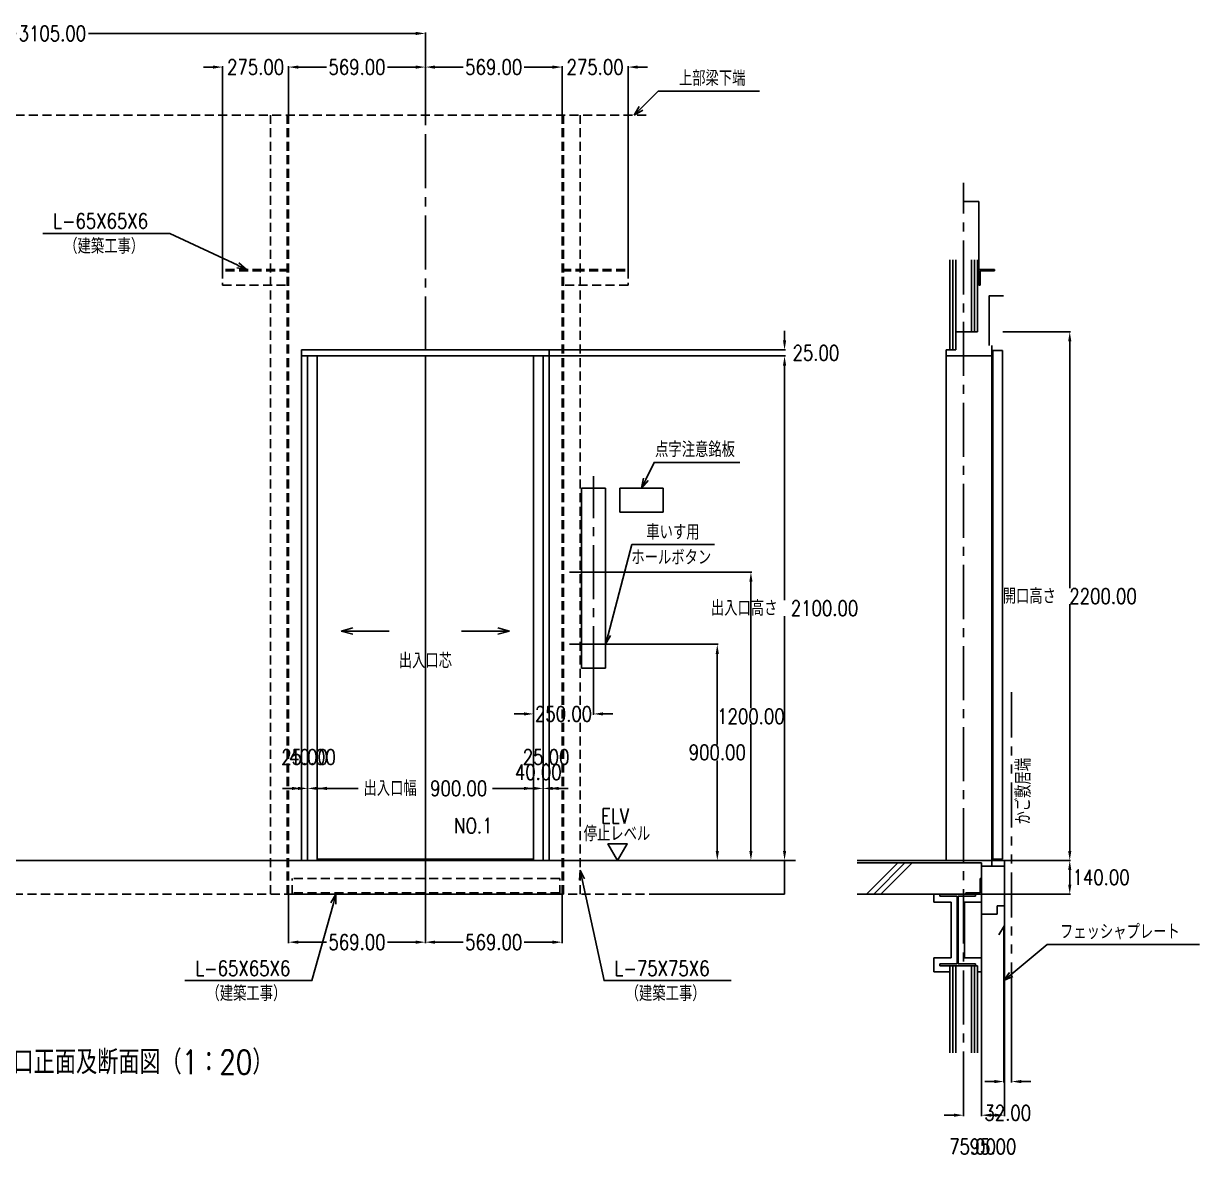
# Model space of a CAD drawing. Extents: x 674 to 16376, y 361 to 10916.
# Drawn here: x 3749 to 8643, y 6201 to 10916 of the extents above; entities that cross this region are included whole.
import ezdxf
from ezdxf.enums import TextEntityAlignment as Align

# ---------------------------------------------------------------- set-up
doc = ezdxf.new("R2010")
doc.units = 0
doc.header["$LTSCALE"] = 300
doc.header["$MEASUREMENT"] = 0
for name, pattern in [('CENTER2', [1.125, 0.75, -0.125, 0.125, -0.125]), ('HIDDEN2', [0.1875, 0.125, -0.0625]), ('PHANTOM2', [1.25, 0.625, -0.125, 0.125, -0.125, 0.125, -0.125])]:
    doc.linetypes.add(name, pattern=pattern)
doc.layers.get('0').update_dxf_attribs({"linetype": 'CONTINUOUS'})
doc.layers.get('DEFPOINTS').update_dxf_attribs({"color": 8, "linetype": 'CONTINUOUS'})
for name, color, linetype in [('ZZ-BUILD-AXIS-T', 7, 'CENTER2'), ('ZZ-BUILD-BH', 2, 'CONTINUOUS'), ('ZZ-BUILD-BM2', 2, 'CONTINUOUS'), ('ZZ-BUILD-F', 3, 'CONTINUOUS'), ('ZZ-BUILD-FF', 3, 'CONTINUOUS'), ('ZZ-BUILD-FF2', 3, 'CONTINUOUS'), ('ZZ-BUILD-W', 3, 'CONTINUOUS'), ('ZZ-CENT', 7, 'CENTER2'), ('ZZ-COMMENT', 6, 'CONTINUOUS'), ('ZZ-COMMENT-STL', 6, 'CONTINUOUS'), ('ZZ-DIM-COM1', 6, 'CONTINUOUS'), ('ZZ-DIM-COM2', 7, 'CONTINUOUS'), ('ZZ-HIDN', 2, 'HIDDEN2'), ('ZZ-KIKI-ALL', 7, 'CONTINUOUS'), ('ZZ-OBJE', 3, 'CONTINUOUS'), ('ZZ-PHAN', 5, 'PHANTOM2'), ('ZZ-TEXT', 4, 'CONTINUOUS'), ('ZZ-TITLE', 4, 'CONTINUOUS')]:
    doc.layers.add(name, color=color, linetype=linetype)
doc.styles.add('MITOH', font='romans.shx', dxfattribs={"width": 0.8, "bigfont": 'extfont.shx'})
doc.dimstyles.get("Standard").update_dxf_attribs({"dimtxt": 0.18, "dimasz": 0.18, "dimexe": 0.18, "dimexo": 0.0625, "dimgap": 0.09, "dimtad": 0, "dimtih": 1, "dimtoh": 1, "dimzin": 0, "dimdsep": 46, "dimtxsty": 'MITOH', "dimcen": 0.09, "dimadec": 0, "dimazin": 0, "dimtfac": 1, "dimtofl": 0, "dimtmove": 2, "dimatfit": 3, "dimfxl": 1, "dimtolj": 1, "dimarcsym": 0})

# ---------------------------------------------------------------- blocks, each defined once
blk = doc.blocks.new('*U789')
at = {"layer": 'ZZ-COMMENT-STL', "style": 'MITOH', "width": 0.8}
blk.add_text(' 上部梁下端', height=63, dxfattribs=at).set_placement((6346.9, 10237))
blk = doc.blocks.new('_OPEN30')
at = {"color": 0, "linetype": 'ByBlock'}
for p, q in [((-1, 0.27), (0, 0)), ((0, 0), (-1, -0.27)), ((0, 0), (-1, 0))]:
    blk.add_line(p, q, dxfattribs=at)
blk = doc.blocks.new('*U790')
at = {"layer": 'ZZ-COMMENT-STL'}
blk.add_lwpolyline([(6223.6, 10143.3), (6295.3, 10215), (6315.3, 10215)], dxfattribs=at)
at = {"layer": 'ZZ-COMMENT-STL', "xscale": 40, "yscale": 40, "zscale": 40, "rotation": 225}
blk.add_blockref('_OPEN30', (6195.3, 10115), dxfattribs=at)
blk = doc.blocks.new('*U791')
at = {"layer": 'ZZ-COMMENT-STL', "style": 'MITOH', "width": 0.8}
for s, p in [('L-65X65X6', (3777.1, 9643)), ('（建築工事）', (3823.2, 9538))]:
    blk.add_text(s, height=63, dxfattribs=at).set_placement(p)
blk = doc.blocks.new('*U792')
at = {"layer": 'ZZ-COMMENT-STL'}
blk.add_lwpolyline([(4546.1, 9490), (4262.3, 9623), (4242.3, 9623)], dxfattribs=at)
at = {"layer": 'ZZ-COMMENT-STL', "xscale": 40, "yscale": 40, "zscale": 40, "rotation": 334.8851651138555}
blk.add_blockref('_OPEN30', (4582.3, 9473), dxfattribs=at)
blk = doc.blocks.new('*U793')
at = {"layer": 'ZZ-COMMENT-STL', "style": 'MITOH', "width": 0.8}
for s, p in [('L-75X75X6', (6113.9, 6533)), ('（建築工事）', (6160, 6428))]:
    blk.add_text(s, height=63, dxfattribs=at).set_placement(p)
blk = doc.blocks.new('*U794')
at = {"layer": 'ZZ-COMMENT-STL'}
blk.add_lwpolyline([(5978.8, 6933.9), (6070.3, 6513), (6090.3, 6513)], dxfattribs=at)
at = {"layer": 'ZZ-COMMENT-STL', "xscale": 40, "yscale": 40, "zscale": 40, "rotation": 102.2647737278924}
blk.add_blockref('_OPEN30', (5970.3, 6973), dxfattribs=at)
blk = doc.blocks.new('*U795')
at = {"layer": 'ZZ-COMMENT-STL', "style": 'MITOH', "width": 0.8}
for s, p in [('L-65X65X6', (4369.1, 6533)), ('（建築工事）', (4415.2, 6428))]:
    blk.add_text(s, height=63, dxfattribs=at).set_placement(p)
blk = doc.blocks.new('*U796')
at = {"layer": 'ZZ-COMMENT-STL'}
blk.add_lwpolyline([(4943.6, 6834.5), (4854.3, 6513), (4844.3, 6513)], dxfattribs=at)
at = {"layer": 'ZZ-COMMENT-STL', "xscale": 40, "yscale": 40, "zscale": 40, "rotation": 74.47588900324574}
blk.add_blockref('_OPEN30', (4954.3, 6873), dxfattribs=at)
blk = doc.blocks.new('*U797')
at = {"layer": 'ZZ-COMMENT', "style": 'MITOH', "width": 0.8}
for s, p in [('車いす用', (6245.8, 8348)), ('ホールボタン', (6183.6, 8243))]:
    blk.add_text(s, height=63, dxfattribs=at).set_placement(p)
blk = doc.blocks.new('*U798')
at = {"layer": 'ZZ-COMMENT'}
blk.add_lwpolyline([(6086.6, 7951.7), (6186.3, 8328), (6196.3, 8328)], dxfattribs=at)
at = {"layer": 'ZZ-COMMENT', "xscale": 40, "yscale": 40, "zscale": 40, "rotation": 255.1545479179162}
blk.add_blockref('_OPEN30', (6076.3, 7913), dxfattribs=at)
blk = doc.blocks.new('*U799')
at = {"layer": 'ZZ-COMMENT', "style": 'MITOH', "width": 0.8}
blk.add_text('点字注意銘板', height=63, dxfattribs=at).set_placement((6282.3, 8692))
blk = doc.blocks.new('*U800')
at = {"layer": 'ZZ-COMMENT'}
blk.add_lwpolyline([(6243.8, 8599), (6278.3, 8670), (6281.3, 8670)], dxfattribs=at)
at = {"layer": 'ZZ-COMMENT', "xscale": 40, "yscale": 40, "zscale": 40, "rotation": 244.0811144289551}
blk.add_blockref('_OPEN30', (6226.3, 8563), dxfattribs=at)
blk = doc.blocks.new('*U801')
at = {"layer": 'ZZ-TEXT', "style": 'MITOH', "width": 0.8}
for s, p in [('ELV', (6057.9, 7166.5)), ('停止レベル', (5985.2, 7093))]:
    blk.add_text(s, height=63, dxfattribs=at).set_placement(p)
blk = doc.blocks.new('*U802')
at = {"layer": 'ZZ-COMMENT', "color": 7, "style": 'MITOH', "width": 0.8}
blk.add_text('フェッシャプレート', height=63, dxfattribs=at).set_placement((7967.5, 6685))
blk = doc.blocks.new('*U803')
at = {"layer": 'ZZ-COMMENT', "color": 7}
blk.add_lwpolyline([(7765.1, 6538.6), (7914.3, 6663), (7915.3, 6663)], dxfattribs=at)
at = {"layer": 'ZZ-COMMENT', "color": 7, "xscale": 40, "yscale": 40, "zscale": 40, "rotation": 219.8055710922652}
blk.add_blockref('_OPEN30', (7734.3, 6513), dxfattribs=at)
blk = doc.blocks.new('*D988')
at = {"layer": 'DEFPOINTS', "color": 0, "transparency": 16777216}
for p in [(5421.5, 10874.4), (2316.5, 10534.4), (5421.5, 10534.4)]:
    blk.add_point(p, dxfattribs=at)
at = {"layer": 'ZZ-DIM-COM1', "color": 0, "lineweight": -2, "transparency": 16777216}
for p, q in [((2316.5, 10535.6), (2316.5, 10878)), ((2356.5, 10874.4), (3718.4, 10874.4)), ((5381.5, 10874.4), (4019.6, 10874.4)), ((5421.5, 10535.6), (5421.5, 10878))]:
    blk.add_line(p, q, dxfattribs=at)
at = {"layer": 'ZZ-DIM-COM1', "color": 0, "transparency": 16777216}
for points in [[(2356.5, 10881), (2356.5, 10867.7), (2316.5, 10874.4)], [(5381.5, 10881), (5381.5, 10867.7), (5421.5, 10874.4)]]:
    blk.add_solid(points, dxfattribs=at)
at = {"layer": 'ZZ-DIM-COM1', "color": 0, "transparency": 16777216, "insert": (3869, 10874.4), "char_height": 63, "attachment_point": 5, "style": 'MITOH'}
blk.add_mtext('\\A1;3105.00', dxfattribs=at)
blk = doc.blocks.new('*D991')
at = {"layer": 'DEFPOINTS', "color": 0, "transparency": 16777216}
for p in [(6221.5, 8332.4), (6636.5, 8332.4), (6221.5, 7432.4)]:
    blk.add_point(p, dxfattribs=at)
at = {"layer": 'ZZ-DIM-COM1', "color": 0, "lineweight": -2, "transparency": 16777216}
for p, q in [((6222.8, 8332.4), (6640.1, 8332.4)), ((6636.5, 8292.4), (6636.5, 7915.7)), ((6636.5, 7472.4), (6636.5, 7849.1)), ((6222.8, 7432.4), (6640.1, 7432.4))]:
    blk.add_line(p, q, dxfattribs=at)
at = {"layer": 'ZZ-DIM-COM1', "color": 0, "transparency": 16777216}
for points in [[(6629.9, 8292.4), (6643.2, 8292.4), (6636.5, 8332.4)], [(6629.9, 7472.4), (6643.2, 7472.4), (6636.5, 7432.4)]]:
    blk.add_solid(points, dxfattribs=at)
at = {"layer": 'ZZ-DIM-COM1', "color": 0, "transparency": 16777216, "insert": (6636.5, 7882.4), "char_height": 63, "attachment_point": 5, "style": 'MITOH'}
blk.add_mtext('\\A1;900.00', dxfattribs=at)
blk = doc.blocks.new('*D992')
at = {"layer": 'DEFPOINTS', "color": 0, "transparency": 16777216}
for p in [(6221.5, 8632.4), (6776.5, 8632.4), (6221.5, 7432.4)]:
    blk.add_point(p, dxfattribs=at)
at = {"layer": 'ZZ-DIM-COM1', "color": 0, "lineweight": -2, "transparency": 16777216}
for p, q in [((6222.8, 8632.4), (6780.1, 8632.4)), ((6776.5, 8592.4), (6776.5, 8065.7)), ((6776.5, 7472.4), (6776.5, 7999.1)), ((6222.8, 7432.4), (6780.1, 7432.4))]:
    blk.add_line(p, q, dxfattribs=at)
at = {"layer": 'ZZ-DIM-COM1', "color": 0, "transparency": 16777216}
for points in [[(6769.9, 8592.4), (6783.2, 8592.4), (6776.5, 8632.4)], [(6769.9, 7472.4), (6783.2, 7472.4), (6776.5, 7432.4)]]:
    blk.add_solid(points, dxfattribs=at)
at = {"layer": 'ZZ-DIM-COM1', "color": 0, "transparency": 16777216, "insert": (6776.5, 8032.4), "char_height": 63, "attachment_point": 5, "style": 'MITOH'}
blk.add_mtext('\\A1;1200.00', dxfattribs=at)
blk = doc.blocks.new('*D993')
at = {"layer": 'DEFPOINTS', "color": 0, "transparency": 16777216}
for p in [(5936.5, 9532.4), (6916.5, 9532.4), (5936.5, 7432.4)]:
    blk.add_point(p, dxfattribs=at)
at = {"layer": 'ZZ-DIM-COM1', "color": 0, "lineweight": -2, "transparency": 16777216}
for p, q in [((5937.8, 9532.4), (6920.1, 9532.4)), ((6916.5, 9492.4), (6916.5, 8515.7)), ((6916.5, 7472.4), (6916.5, 8449.1)), ((5937.8, 7432.4), (6920.1, 7432.4))]:
    blk.add_line(p, q, dxfattribs=at)
at = {"layer": 'ZZ-DIM-COM1', "color": 0, "transparency": 16777216}
for points in [[(6909.9, 9492.4), (6923.2, 9492.4), (6916.5, 9532.4)], [(6909.9, 7472.4), (6923.2, 7472.4), (6916.5, 7432.4)]]:
    blk.add_solid(points, dxfattribs=at)
at = {"layer": 'ZZ-DIM-COM1', "color": 0, "transparency": 16777216, "insert": (6916.5, 8482.4), "char_height": 63, "attachment_point": 5, "style": 'MITOH'}
blk.add_mtext('\\A1;出入口高さ\u30002100.00', dxfattribs=at)
blk = doc.blocks.new('*D994')
at = {"layer": 'DEFPOINTS', "color": 0, "transparency": 16777216}
for p in [(5936.5, 9557.4), (6916.5, 9557.4), (5936.5, 9532.4)]:
    blk.add_point(p, dxfattribs=at)
at = {"layer": 'ZZ-DIM-COM2', "color": 0, "lineweight": -2, "transparency": 16777216}
for p, q in [((6916.5, 9597.4), (6916.5, 9637.4)), ((5937.8, 9557.4), (6920.1, 9557.4)), ((5937.8, 9532.4), (6920.1, 9532.4)), ((6916.5, 9492.4), (6916.5, 9452.4))]:
    blk.add_line(p, q, dxfattribs=at)
at = {"layer": 'ZZ-DIM-COM2', "color": 0, "transparency": 16777216}
for points in [[(6909.9, 9597.4), (6923.2, 9597.4), (6916.5, 9557.4)], [(6909.9, 9492.4), (6923.2, 9492.4), (6916.5, 9532.4)]]:
    blk.add_solid(points, dxfattribs=at)
at = {"layer": 'ZZ-DIM-COM2', "color": 0, "transparency": 16777216, "insert": (7047, 9544.9), "char_height": 63, "attachment_point": 5, "style": 'MITOH'}
blk.add_mtext('\\A1;25.00', dxfattribs=at)
blk = doc.blocks.new('*D995')
at = {"layer": 'DEFPOINTS', "color": 0, "transparency": 16777216}
for p in [(4906.5, 7732.4), (4906.5, 7732.4), (4931.5, 7732.4)]:
    blk.add_point(p, dxfattribs=at)
at = {"layer": 'ZZ-DIM-COM2', "color": 0, "lineweight": -2, "transparency": 16777216}
for p, q in [((4906.5, 7733.6), (4906.5, 7736)), ((4931.5, 7733.6), (4931.5, 7736)), ((4866.5, 7732.4), (4826.5, 7732.4)), ((4971.5, 7732.4), (5011.5, 7732.4))]:
    blk.add_line(p, q, dxfattribs=at)
at = {"layer": 'ZZ-DIM-COM2', "color": 0, "transparency": 16777216}
for points in [[(4866.5, 7739), (4866.5, 7725.7), (4906.5, 7732.4)], [(4971.5, 7739), (4971.5, 7725.7), (4931.5, 7732.4)]]:
    blk.add_solid(points, dxfattribs=at)
at = {"layer": 'ZZ-DIM-COM2', "color": 0, "transparency": 16777216, "insert": (4919, 7862.9), "char_height": 63, "attachment_point": 5, "style": 'MITOH'}
blk.add_mtext('\\A1;25.00', dxfattribs=at)
blk = doc.blocks.new('*D996')
at = {"layer": 'DEFPOINTS', "color": 0, "transparency": 16777216}
for p in [(4931.5, 7732.4), (4971.5, 7732.4), (4971.5, 7727.4)]:
    blk.add_point(p, dxfattribs=at)
at = {"layer": 'ZZ-DIM-COM2', "color": 0, "lineweight": -2, "transparency": 16777216}
for p, q in [((4931.5, 7733.6), (4931.5, 7736)), ((4971.5, 7728.6), (4971.5, 7736)), ((4891.5, 7732.4), (4851.5, 7732.4)), ((5011.5, 7732.4), (5051.5, 7732.4))]:
    blk.add_line(p, q, dxfattribs=at)
at = {"layer": 'ZZ-DIM-COM2', "color": 0, "transparency": 16777216}
for points in [[(4891.5, 7739), (4891.5, 7725.7), (4931.5, 7732.4)], [(5011.5, 7739), (5011.5, 7725.7), (4971.5, 7732.4)]]:
    blk.add_solid(points, dxfattribs=at)
at = {"layer": 'ZZ-DIM-COM2', "color": 0, "transparency": 16777216, "insert": (4951.5, 7862.9), "char_height": 63, "attachment_point": 5, "style": 'MITOH'}
blk.add_mtext('\\A1;40.00', dxfattribs=at)
blk = doc.blocks.new('*D997')
at = {"layer": 'DEFPOINTS', "color": 0, "transparency": 16777216}
for p in [(4971.5, 7727.4), (5871.5, 7732.4), (5871.5, 7727.4)]:
    blk.add_point(p, dxfattribs=at)
at = {"layer": 'ZZ-DIM-COM1', "color": 0, "lineweight": -2, "transparency": 16777216}
for p, q in [((4971.5, 7728.6), (4971.5, 7736)), ((5871.5, 7728.6), (5871.5, 7736)), ((5011.5, 7732.4), (5141.8, 7732.4)), ((5831.5, 7732.4), (5701.3, 7732.4))]:
    blk.add_line(p, q, dxfattribs=at)
at = {"layer": 'ZZ-DIM-COM1', "color": 0, "transparency": 16777216}
for points in [[(5011.5, 7739), (5011.5, 7725.7), (4971.5, 7732.4)], [(5831.5, 7739), (5831.5, 7725.7), (5871.5, 7732.4)]]:
    blk.add_solid(points, dxfattribs=at)
at = {"layer": 'ZZ-DIM-COM1', "color": 0, "transparency": 16777216, "insert": (5421.5, 7732.4), "char_height": 63, "attachment_point": 5, "style": 'MITOH'}
blk.add_mtext('\\A1;出入口幅\u3000900.00', dxfattribs=at)
blk = doc.blocks.new('*D998')
at = {"layer": 'DEFPOINTS', "color": 0, "transparency": 16777216}
for p in [(5871.5, 7727.4), (5911.5, 7732.4), (5911.5, 7732.4)]:
    blk.add_point(p, dxfattribs=at)
at = {"layer": 'ZZ-DIM-COM2', "color": 0, "lineweight": -2, "transparency": 16777216}
for p, q in [((5871.5, 7728.6), (5871.5, 7736)), ((5911.5, 7733.6), (5911.5, 7736)), ((5831.5, 7732.4), (5791.5, 7732.4)), ((5951.5, 7732.4), (5991.5, 7732.4))]:
    blk.add_line(p, q, dxfattribs=at)
at = {"layer": 'ZZ-DIM-COM2', "color": 0, "transparency": 16777216}
for points in [[(5831.5, 7739), (5831.5, 7725.7), (5871.5, 7732.4)], [(5951.5, 7739), (5951.5, 7725.7), (5911.5, 7732.4)]]:
    blk.add_solid(points, dxfattribs=at)
at = {"layer": 'ZZ-DIM-COM2', "color": 0, "transparency": 16777216, "insert": (5891.5, 7799.9), "char_height": 63, "attachment_point": 5, "style": 'MITOH'}
blk.add_mtext('\\A1;40.00', dxfattribs=at)
blk = doc.blocks.new('*D999')
at = {"layer": 'DEFPOINTS', "color": 0, "transparency": 16777216}
for p in [(5911.5, 7732.4), (5936.5, 7732.4), (5936.5, 7732.4)]:
    blk.add_point(p, dxfattribs=at)
at = {"layer": 'ZZ-DIM-COM2', "color": 0, "lineweight": -2, "transparency": 16777216}
for p, q in [((5911.5, 7733.6), (5911.5, 7736)), ((5936.5, 7733.6), (5936.5, 7736)), ((5871.5, 7732.4), (5831.5, 7732.4)), ((5976.5, 7732.4), (6016.5, 7732.4))]:
    blk.add_line(p, q, dxfattribs=at)
at = {"layer": 'ZZ-DIM-COM2', "color": 0, "transparency": 16777216}
for points in [[(5871.5, 7739), (5871.5, 7725.7), (5911.5, 7732.4)], [(5976.5, 7739), (5976.5, 7725.7), (5936.5, 7732.4)]]:
    blk.add_solid(points, dxfattribs=at)
at = {"layer": 'ZZ-DIM-COM2', "color": 0, "transparency": 16777216, "insert": (5924, 7862.9), "char_height": 63, "attachment_point": 5, "style": 'MITOH'}
blk.add_mtext('\\A1;25.00', dxfattribs=at)
blk = doc.blocks.new('*D1000')
at = {"layer": 'DEFPOINTS', "color": 0, "transparency": 16777216}
for p in [(4852.5, 10734.4), (4852.5, 10534.4), (4577.5, 9892.4)]:
    blk.add_point(p, dxfattribs=at)
at = {"layer": 'ZZ-DIM-COM2', "color": 0, "lineweight": -2, "transparency": 16777216}
for p, q in [((4537.5, 10734.4), (4497.5, 10734.4)), ((4577.5, 9893.6), (4577.5, 10738)), ((4852.5, 10535.6), (4852.5, 10738)), ((4892.5, 10734.4), (4932.5, 10734.4))]:
    blk.add_line(p, q, dxfattribs=at)
at = {"layer": 'ZZ-DIM-COM2', "color": 0, "transparency": 16777216}
for points in [[(4537.5, 10741), (4537.5, 10727.7), (4577.5, 10734.4)], [(4892.5, 10741), (4892.5, 10727.7), (4852.5, 10734.4)]]:
    blk.add_solid(points, dxfattribs=at)
at = {"layer": 'ZZ-DIM-COM2', "color": 0, "transparency": 16777216, "insert": (4715, 10734.4), "char_height": 63, "attachment_point": 5, "style": 'MITOH'}
blk.add_mtext('\\A1;275.00', dxfattribs=at)
blk = doc.blocks.new('*D1001')
at = {"layer": 'DEFPOINTS', "color": 0, "transparency": 16777216}
for p in [(5421.5, 10734.4), (4852.5, 10534.4), (5421.5, 10534.4)]:
    blk.add_point(p, dxfattribs=at)
at = {"layer": 'ZZ-DIM-COM2', "color": 0, "lineweight": -2, "transparency": 16777216}
for p, q in [((4852.5, 10535.6), (4852.5, 10738)), ((4892.5, 10734.4), (5010.4, 10734.4)), ((5381.5, 10734.4), (5263.6, 10734.4)), ((5421.5, 10535.6), (5421.5, 10738))]:
    blk.add_line(p, q, dxfattribs=at)
at = {"layer": 'ZZ-DIM-COM2', "color": 0, "transparency": 16777216}
for points in [[(4892.5, 10741), (4892.5, 10727.7), (4852.5, 10734.4)], [(5381.5, 10741), (5381.5, 10727.7), (5421.5, 10734.4)]]:
    blk.add_solid(points, dxfattribs=at)
at = {"layer": 'ZZ-DIM-COM2', "color": 0, "transparency": 16777216, "insert": (5137, 10734.4), "char_height": 63, "attachment_point": 5, "style": 'MITOH'}
blk.add_mtext('\\A1;569.00', dxfattribs=at)
blk = doc.blocks.new('*D1002')
at = {"layer": 'DEFPOINTS', "color": 0, "transparency": 16777216}
for p in [(5990.5, 10734.4), (5421.5, 10534.4), (5990.5, 10534.4)]:
    blk.add_point(p, dxfattribs=at)
at = {"layer": 'ZZ-DIM-COM2', "color": 0, "lineweight": -2, "transparency": 16777216}
for p, q in [((5421.5, 10535.6), (5421.5, 10738)), ((5461.5, 10734.4), (5579.4, 10734.4)), ((5950.5, 10734.4), (5832.6, 10734.4)), ((5990.5, 10535.6), (5990.5, 10738))]:
    blk.add_line(p, q, dxfattribs=at)
at = {"layer": 'ZZ-DIM-COM2', "color": 0, "transparency": 16777216}
for points in [[(5461.5, 10741), (5461.5, 10727.7), (5421.5, 10734.4)], [(5950.5, 10741), (5950.5, 10727.7), (5990.5, 10734.4)]]:
    blk.add_solid(points, dxfattribs=at)
at = {"layer": 'ZZ-DIM-COM2', "color": 0, "transparency": 16777216, "insert": (5706, 10734.4), "char_height": 63, "attachment_point": 5, "style": 'MITOH'}
blk.add_mtext('\\A1;569.00', dxfattribs=at)
blk = doc.blocks.new('*D1003')
at = {"layer": 'DEFPOINTS', "color": 0, "transparency": 16777216}
for p in [(6265.5, 10734.4), (5990.5, 10534.4), (6265.5, 9892.4)]:
    blk.add_point(p, dxfattribs=at)
at = {"layer": 'ZZ-DIM-COM2', "color": 0, "lineweight": -2, "transparency": 16777216}
for p, q in [((5950.5, 10734.4), (5910.5, 10734.4)), ((5990.5, 10535.6), (5990.5, 10738)), ((6265.5, 9893.6), (6265.5, 10738)), ((6305.5, 10734.4), (6345.5, 10734.4))]:
    blk.add_line(p, q, dxfattribs=at)
at = {"layer": 'ZZ-DIM-COM2', "color": 0, "transparency": 16777216}
for points in [[(5950.5, 10741), (5950.5, 10727.7), (5990.5, 10734.4)], [(6305.5, 10741), (6305.5, 10727.7), (6265.5, 10734.4)]]:
    blk.add_solid(points, dxfattribs=at)
at = {"layer": 'ZZ-DIM-COM2', "color": 0, "transparency": 16777216, "insert": (6128, 10734.4), "char_height": 63, "attachment_point": 5, "style": 'MITOH'}
blk.add_mtext('\\A1;275.00', dxfattribs=at)
blk = doc.blocks.new('*D1004')
at = {"layer": 'DEFPOINTS', "color": 0, "transparency": 16777216}
for p in [(5421.5, 7432.4), (4852.5, 7292.4), (5421.5, 7092.4)]:
    blk.add_point(p, dxfattribs=at)
at = {"layer": 'ZZ-DIM-COM2', "color": 0, "lineweight": -2, "transparency": 16777216}
for p, q in [((5421.5, 7431.1), (5421.5, 7088.8)), ((4852.5, 7291.1), (4852.5, 7088.8)), ((4892.5, 7092.4), (5010.4, 7092.4)), ((5381.5, 7092.4), (5263.6, 7092.4))]:
    blk.add_line(p, q, dxfattribs=at)
at = {"layer": 'ZZ-DIM-COM2', "color": 0, "transparency": 16777216}
for points in [[(4892.5, 7099), (4892.5, 7085.7), (4852.5, 7092.4)], [(5381.5, 7099), (5381.5, 7085.7), (5421.5, 7092.4)]]:
    blk.add_solid(points, dxfattribs=at)
at = {"layer": 'ZZ-DIM-COM2', "color": 0, "transparency": 16777216, "insert": (5137, 7092.4), "char_height": 63, "attachment_point": 5, "style": 'MITOH'}
blk.add_mtext('\\A1;569.00', dxfattribs=at)
blk = doc.blocks.new('*D1005')
at = {"layer": 'DEFPOINTS', "color": 0, "transparency": 16777216}
for p in [(5421.5, 7432.4), (5990.5, 7292.4), (5990.5, 7092.4)]:
    blk.add_point(p, dxfattribs=at)
at = {"layer": 'ZZ-DIM-COM2', "color": 0, "lineweight": -2, "transparency": 16777216}
for p, q in [((5421.5, 7431.1), (5421.5, 7088.8)), ((5990.5, 7291.1), (5990.5, 7088.8)), ((5461.5, 7092.4), (5579.4, 7092.4)), ((5950.5, 7092.4), (5832.6, 7092.4))]:
    blk.add_line(p, q, dxfattribs=at)
at = {"layer": 'ZZ-DIM-COM2', "color": 0, "transparency": 16777216}
for points in [[(5461.5, 7099), (5461.5, 7085.7), (5421.5, 7092.4)], [(5950.5, 7099), (5950.5, 7085.7), (5990.5, 7092.4)]]:
    blk.add_solid(points, dxfattribs=at)
at = {"layer": 'ZZ-DIM-COM2', "color": 0, "transparency": 16777216, "insert": (5706, 7092.4), "char_height": 63, "attachment_point": 5, "style": 'MITOH'}
blk.add_mtext('\\A1;569.00', dxfattribs=at)
blk = doc.blocks.new('*D1007')
at = {"layer": 'DEFPOINTS', "color": 0, "transparency": 16777216}
for p in [(5871.5, 8182.4), (6121.5, 8182.4), (6121.5, 8042.4)]:
    blk.add_point(p, dxfattribs=at)
at = {"layer": 'ZZ-DIM-COM1', "color": 0, "lineweight": -2, "transparency": 16777216}
for p, q in [((5871.5, 8181.1), (5871.5, 8038.8)), ((6121.5, 8181.1), (6121.5, 8038.8)), ((5831.5, 8042.4), (5791.5, 8042.4)), ((6161.5, 8042.4), (6201.5, 8042.4))]:
    blk.add_line(p, q, dxfattribs=at)
at = {"layer": 'ZZ-DIM-COM1', "color": 0, "transparency": 16777216}
for points in [[(5831.5, 8049), (5831.5, 8035.7), (5871.5, 8042.4)], [(6161.5, 8049), (6161.5, 8035.7), (6121.5, 8042.4)]]:
    blk.add_solid(points, dxfattribs=at)
at = {"layer": 'ZZ-DIM-COM1', "color": 0, "transparency": 16777216, "insert": (5996.5, 8042.4), "char_height": 63, "attachment_point": 5, "style": 'MITOH'}
blk.add_mtext('\\A1;250.00', dxfattribs=at)
blk = doc.blocks.new('*D1008')
at = {"layer": 'DEFPOINTS', "color": 0, "transparency": 16777216}
for p in [(7823.5, 7432.4), (8103.5, 7432.4), (7736.5, 7292.4)]:
    blk.add_point(p, dxfattribs=at)
at = {"layer": 'ZZ-DIM-COM2', "color": 0, "lineweight": -2, "transparency": 16777216}
for p, q in [((7824.8, 7432.4), (8107.1, 7432.4)), ((8103.5, 7332.4), (8103.5, 7392.4)), ((7737.8, 7292.4), (8107.1, 7292.4))]:
    blk.add_line(p, q, dxfattribs=at)
at = {"layer": 'ZZ-DIM-COM2', "color": 0, "transparency": 16777216}
for points in [[(8096.9, 7392.4), (8110.2, 7392.4), (8103.5, 7432.4)], [(8096.9, 7332.4), (8110.2, 7332.4), (8103.5, 7292.4)]]:
    blk.add_solid(points, dxfattribs=at)
at = {"layer": 'ZZ-DIM-COM2', "color": 0, "transparency": 16777216, "insert": (8234, 7362.4), "char_height": 63, "attachment_point": 5, "style": 'MITOH'}
blk.add_mtext('\\A1;140.00', dxfattribs=at)
blk = doc.blocks.new('*D1009')
at = {"layer": 'DEFPOINTS', "color": 0, "transparency": 16777216}
for p in [(7823.5, 9632.4), (8103.5, 9632.4), (7823.5, 7432.4)]:
    blk.add_point(p, dxfattribs=at)
at = {"layer": 'ZZ-DIM-COM2', "color": 0, "lineweight": -2, "transparency": 16777216}
for p, q in [((7824.8, 9632.4), (8107.1, 9632.4)), ((8103.5, 9592.4), (8103.5, 8565.7)), ((8103.5, 7472.4), (8103.5, 8499.1)), ((7824.8, 7432.4), (8107.1, 7432.4))]:
    blk.add_line(p, q, dxfattribs=at)
at = {"layer": 'ZZ-DIM-COM2', "color": 0, "transparency": 16777216}
for points in [[(8096.9, 9592.4), (8110.2, 9592.4), (8103.5, 9632.4)], [(8096.9, 7472.4), (8110.2, 7472.4), (8103.5, 7432.4)]]:
    blk.add_solid(points, dxfattribs=at)
at = {"layer": 'ZZ-DIM-COM2', "color": 0, "transparency": 16777216, "insert": (8103.5, 8532.4), "char_height": 63, "attachment_point": 5, "style": 'MITOH'}
blk.add_mtext('\\A1;開口高さ\u30002200.00', dxfattribs=at)
blk = doc.blocks.new('*D1010')
at = {"layer": 'DEFPOINTS', "color": 0, "transparency": 16777216}
for p in [(7736.5, 7208.4), (7661.5, 6412.4), (7736.5, 6372.4)]:
    blk.add_point(p, dxfattribs=at)
at = {"layer": 'ZZ-DIM-COM2', "color": 0, "lineweight": -2, "transparency": 16777216}
for p, q in [((7736.5, 7207.1), (7736.5, 6368.8)), ((7621.5, 6372.4), (7581.5, 6372.4)), ((7661.5, 6411.1), (7661.5, 6368.8)), ((7776.5, 6372.4), (7816.5, 6372.4))]:
    blk.add_line(p, q, dxfattribs=at)
at = {"layer": 'ZZ-DIM-COM2', "color": 0, "transparency": 16777216}
for points in [[(7621.5, 6379), (7621.5, 6365.7), (7661.5, 6372.4)], [(7776.5, 6379), (7776.5, 6365.7), (7736.5, 6372.4)]]:
    blk.add_solid(points, dxfattribs=at)
at = {"layer": 'ZZ-DIM-COM2', "color": 0, "transparency": 16777216, "insert": (7699, 6241.9), "char_height": 63, "attachment_point": 5, "style": 'MITOH'}
blk.add_mtext('\\A1;75.00', dxfattribs=at)
blk = doc.blocks.new('*D1011')
at = {"layer": 'DEFPOINTS', "color": 0, "transparency": 16777216}
for p in [(7736.5, 7208.4), (7831.5, 7162.4), (7831.5, 6372.4)]:
    blk.add_point(p, dxfattribs=at)
at = {"layer": 'ZZ-DIM-COM2', "color": 0, "lineweight": -2, "transparency": 16777216}
for p, q in [((7736.5, 7207.1), (7736.5, 6368.8)), ((7831.5, 7161.1), (7831.5, 6368.8)), ((7776.5, 6372.4), (7791.5, 6372.4))]:
    blk.add_line(p, q, dxfattribs=at)
at = {"layer": 'ZZ-DIM-COM2', "color": 0, "transparency": 16777216}
for points in [[(7776.5, 6379), (7776.5, 6365.7), (7736.5, 6372.4)], [(7791.5, 6379), (7791.5, 6365.7), (7831.5, 6372.4)]]:
    blk.add_solid(points, dxfattribs=at)
at = {"layer": 'ZZ-DIM-COM2', "color": 0, "transparency": 16777216, "insert": (7784, 6241.9), "char_height": 63, "attachment_point": 5, "style": 'MITOH'}
blk.add_mtext('\\A1;95.00', dxfattribs=at)
blk = doc.blocks.new('*D1012')
at = {"layer": 'DEFPOINTS', "color": 0, "transparency": 16777216}
for p in [(7829.5, 6832.4), (7861.5, 6832.4), (7861.5, 6512.4)]:
    blk.add_point(p, dxfattribs=at)
at = {"layer": 'ZZ-DIM-COM2', "color": 0, "lineweight": -2, "transparency": 16777216}
for p, q in [((7829.5, 6831.1), (7829.5, 6508.8)), ((7861.5, 6831.1), (7861.5, 6508.8)), ((7789.5, 6512.4), (7749.5, 6512.4)), ((7901.5, 6512.4), (7941.5, 6512.4))]:
    blk.add_line(p, q, dxfattribs=at)
at = {"layer": 'ZZ-DIM-COM2', "color": 0, "transparency": 16777216}
for points in [[(7789.5, 6519), (7789.5, 6505.7), (7829.5, 6512.4)], [(7901.5, 6519), (7901.5, 6505.7), (7861.5, 6512.4)]]:
    blk.add_solid(points, dxfattribs=at)
at = {"layer": 'ZZ-DIM-COM2', "color": 0, "transparency": 16777216, "insert": (7845.5, 6381.9), "char_height": 63, "attachment_point": 5, "style": 'MITOH'}
blk.add_mtext('\\A1;32.00', dxfattribs=at)
blk = doc.blocks.new('*U804')
at = {"layer": 'ZZ-TITLE', "style": 'MITOH', "width": 0.8}
blk.add_text('2階 出入口正面及断面図（1：20）', height=100, dxfattribs=at).set_placement((3220.9, 6123.8))
blk = doc.blocks.new('*D1013')
at = {"layer": 'DEFPOINTS', "color": 0, "transparency": 16777216}
for p in [(7661.5, 10252.6), (7725, 10175.3), (7725, 9892.4)]:
    blk.add_point(p, dxfattribs=at)
at = {"layer": 'ZZ-DIM-COM1', "color": 0, "lineweight": -2, "transparency": 16777216}
for p, q in [((7661.5, 10252.5), (7661.5, 10175.1)), ((7661.7, 10175.3), (7692.9, 10175.3)), ((7724.9, 10175.3), (7693.7, 10175.3)), ((7725, 9892.4), (7725, 10175.5))]:
    blk.add_line(p, q, dxfattribs=at)
at = {"layer": 'ZZ-DIM-COM1', "color": 0, "transparency": 16777216}
for points in [[(7661.7, 10175.3), (7661.7, 10175.3), (7661.5, 10175.3)], [(7724.9, 10175.3), (7724.9, 10175.3), (7725, 10175.3)]]:
    blk.add_solid(points, dxfattribs=at)
at = {"layer": 'ZZ-DIM-COM1', "color": 0, "transparency": 16777216, "insert": (7693.3, 10175.3), "char_height": 0.18, "attachment_point": 5, "style": 'MITOH'}
blk.add_mtext('\\A1;63.50', dxfattribs=at)
blk = doc.blocks.new('*D1015')
at = {"layer": 'DEFPOINTS', "color": 0, "transparency": 16777216}
for p in [(6451.5, 7432.4), (6390.5, 7292.4), (6916.5, 7292.4)]:
    blk.add_point(p, dxfattribs=at)
at = {"layer": 'ZZ-DIM-COM1', "color": 0, "lineweight": -2, "transparency": 16777216}
for p, q in [((6451.6, 7432.4), (6916.7, 7432.4)), ((6916.5, 7432.2), (6916.5, 7362.5)), ((6916.5, 7292.5), (6916.5, 7362.2)), ((6390.6, 7292.4), (6916.7, 7292.4))]:
    blk.add_line(p, q, dxfattribs=at)
at = {"layer": 'ZZ-DIM-COM1', "color": 0, "transparency": 16777216}
for points in [[(6916.5, 7432.2), (6916.6, 7432.2), (6916.5, 7432.4)], [(6916.5, 7292.5), (6916.6, 7292.5), (6916.5, 7292.4)]]:
    blk.add_solid(points, dxfattribs=at)
at = {"layer": 'ZZ-DIM-COM1', "color": 0, "transparency": 16777216, "insert": (6916.5, 7362.4), "char_height": 0.18, "attachment_point": 5, "style": 'MITOH'}
blk.add_mtext('\\A1;140.00', dxfattribs=at)

msp = doc.modelspace()

# ---------------------------------------------------------------- linework, layer by layer
at = {"layer": 'ZZ-BUILD-AXIS-T', "linetype": 'CENTER2'}
msp.add_line((7661.53, 6412.356), (7661.53, 10252.569), dxfattribs=at)
at = {"layer": 'ZZ-BUILD-BH', "color": 3, "linetype": 'Continuous'}
for p, q in [((7537.53, 7292.356), (7537.53, 7259.356)), ((7537.53, 7259.356), (7609.28, 7259.356)), ((7609.28, 7259.356), (7609.28, 7027.356)), ((7664.78, 7027.356), (7664.78, 7259.356)), ((7664.78, 7259.356), (7736.53, 7259.356)), ((7736.53, 7259.356), (7736.53, 7292.356)), ((7609.28, 7027.356), (7537.53, 7027.356)), ((7537.53, 7027.356), (7537.53, 6969.356)), ((7736.53, 7027.356), (7664.78, 7027.356)), ((7736.53, 6969.356), (7736.53, 7027.356)), ((7537.53, 6969.356), (7604.03, 6969.356)), ((7719.03, 6969.356), (7736.53, 6969.356))]:
    msp.add_line(p, q, dxfattribs=at)
at = {"layer": 'ZZ-BUILD-BM2', "color": 3, "linetype": 'Continuous'}
for p, q in [((7711.53, 7292.356), (7562.53, 7292.356)), ((7562.53, 7292.356), (7562.53, 7284.356)), ((7562.53, 7284.356), (7634.28, 7284.356)), ((7634.28, 7284.356), (7634.28, 7002.356)), ((7639.78, 7002.356), (7639.78, 7284.356)), ((7639.78, 7284.356), (7711.53, 7284.356)), ((7711.53, 7284.356), (7711.53, 7292.356)), ((7634.28, 7002.356), (7562.53, 7002.356)), ((7562.53, 7002.356), (7562.53, 6994.356)), ((7711.53, 7002.356), (7639.78, 7002.356)), ((7711.53, 6994.356), (7711.53, 7002.356)), ((7562.53, 6994.356), (7711.53, 6994.356))]:
    msp.add_line(p, q, dxfattribs=at)
at = {"layer": 'ZZ-BUILD-F', "linetype": 'Continuous'}
for p, q in [((7736.53, 7422.356), (7218.757, 7422.356)), ((7736.53, 7292.356), (7736.53, 7422.356)), ((7736.53, 7292.356), (7218.757, 7292.356))]:
    msp.add_line(p, q, dxfattribs=at)
at = {"layer": 'ZZ-BUILD-F', "color": 7, "linetype": 'Continuous'}
for p, q in [((7387.78, 7422.356), (7257.78, 7292.356)), ((7417.78, 7422.356), (7287.78, 7292.356)), ((7447.78, 7422.356), (7317.78, 7292.356))]:
    msp.add_line(p, q, dxfattribs=at)
at = {"layer": 'ZZ-BUILD-FF', "linetype": 'Continuous'}
for p, q in [((961.53, 7432.356), (6961.53, 7432.356)), ((7778.53, 7432.356), (7218.757, 7432.356))]:
    msp.add_line(p, q, dxfattribs=at)
at = {"layer": 'ZZ-BUILD-FF2', "color": 7}
msp.add_lwpolyline([(6221.53, 7432.356), (6261.53, 7501.638), (6181.53, 7501.638)], close=True, dxfattribs=at)
msp.add_lwpolyline([(6221.53, 7432.356), (6261.53, 7501.638), (6181.53, 7501.638)], close=True, dxfattribs=at)
at = {"layer": 'ZZ-BUILD-W', "linetype": 'Continuous'}
for p, q in [((7604.03, 9557.356), (7604.03, 9932.356)), ((7616.53, 9557.356), (7616.53, 9932.356)), ((7629.03, 9557.356), (7629.03, 9932.356)), ((7694.03, 9632.356), (7694.03, 9932.356)), ((7706.53, 9632.356), (7706.53, 9932.356)), ((7719.03, 9632.356), (7719.03, 9932.356)), ((7629.03, 9632.356), (7719.03, 9632.356)), ((7719.03, 6994.356), (7604.03, 6994.356)), ((7604.03, 6994.356), (7604.03, 6632.356)), ((7616.53, 6994.356), (7616.53, 6632.356)), ((7629.03, 6994.356), (7629.03, 6632.356)), ((7694.03, 6994.356), (7694.03, 6632.356)), ((7706.53, 6994.356), (7706.53, 6632.356)), ((7719.03, 6994.356), (7719.03, 6632.356))]:
    msp.add_line(p, q, dxfattribs=at)
at = {"layer": 'ZZ-CENT', "color": 7, "linetype": 'CENTER2'}
for p, q in [((5421.53, 7192.356), (5421.53, 10634.356)), ((6121.53, 8182.356), (6121.53, 9032.356)), ((6021.53, 8632.356), (6221.53, 8632.356)), ((6021.53, 8332.356), (6221.53, 8332.356))]:
    msp.add_line(p, q, dxfattribs=at)
at = {"layer": 'ZZ-COMMENT'}
for p, q in [((6373.53, 9089.356), (6730.97, 9089.356)), ((6281.53, 8747.356), (6625.53, 8747.356))]:
    msp.add_line(p, q, dxfattribs=at)
at = {"layer": 'ZZ-COMMENT', "color": 7}
msp.add_line((8009.53, 7082.356), (8643.45, 7082.356), dxfattribs=at)
at = {"layer": 'ZZ-COMMENT-STL'}
for p, q in [((6390.53, 10634.356), (6812.77, 10634.356)), ((4357.53, 10042.356), (3828.73, 10042.356)), ((4949.544, 6932.356), (4420.744, 6932.356)), ((6165.53, 6932.356), (6694.33, 6932.356))]:
    msp.add_line(p, q, dxfattribs=at)
at = {"layer": 'ZZ-HIDN', "linetype": 'HIDDEN2'}
for p, q in [((6340.53, 10534.356), (1258.842, 10534.356)), ((4777.53, 7292.356), (4777.53, 10534.356)), ((4846.53, 7292.356), (4846.53, 10534.356)), ((4852.53, 7292.356), (4852.53, 10534.356)), ((5990.53, 7292.356), (5990.53, 10534.356)), ((5996.53, 7292.356), (5996.53, 10534.356)), ((6065.53, 7292.356), (6065.53, 10534.356)), ((4852.53, 9892.356), (4577.53, 9892.356)), ((4577.53, 9892.356), (4577.53, 9827.356)), ((5990.53, 9892.356), (6265.53, 9892.356)), ((6265.53, 9892.356), (6265.53, 9827.356)), ((4852.53, 9886.356), (4577.53, 9886.356)), ((5990.53, 9886.356), (6265.53, 9886.356)), ((4577.53, 9827.356), (4852.53, 9827.356)), ((6265.53, 9827.356), (5990.53, 9827.356)), ((4866.53, 7292.356), (4866.53, 7357.356)), ((5980.53, 7292.356), (5980.53, 7357.356))]:
    msp.add_line(p, q, dxfattribs=at)
for points in [[(5980.53, 7357.356), (4866.53, 7357.356)], [(5980.53, 7298.356), (4866.53, 7298.356)], [(6390.53, 7292.356), (1297.53, 7292.356)], [(4866.53, 7292.356), (5980.53, 7292.356)]]:
    msp.add_lwpolyline(points, dxfattribs=at)
at = {"layer": 'ZZ-OBJE'}
for p, q in [((7725.03, 9892.356), (7725.03, 9827.356)), ((7790.03, 9892.356), (7725.03, 9892.356)), ((7790.03, 9886.356), (7790.03, 9892.356)), ((7731.03, 9827.356), (7731.03, 9886.356)), ((7731.03, 9886.356), (7790.03, 9886.356)), ((7725.03, 9827.356), (7731.03, 9827.356)), ((7767.53, 9782.356), (7827.53, 9782.356)), ((4906.53, 9532.356), (4906.53, 9557.356)), ((4906.53, 9557.356), (5936.53, 9557.356)), ((5936.53, 9557.356), (5936.53, 9532.356)), ((7589.03, 9532.356), (7589.03, 9557.356)), ((7589.03, 9557.356), (7629.03, 9557.356)), ((7778.53, 9576.356), (7778.53, 9532.356)), ((7778.53, 9532.356), (7778.53, 9576.356)), ((7823.53, 9554.356), (7783.53, 9554.356)), ((7783.53, 9554.356), (7783.53, 7437.356)), ((7823.53, 7437.356), (7823.53, 9554.356)), ((4906.53, 7432.356), (4906.53, 9532.356)), ((4971.53, 9532.356), (4906.53, 9532.356)), ((4931.53, 7432.356), (4931.53, 9532.356)), ((5871.53, 9532.356), (4971.53, 9532.356)), ((4971.53, 7432.356), (4971.53, 9532.356)), ((5420.53, 9532.356), (5422.53, 9532.356)), ((5421.53, 9532.356), (5421.53, 7437.356)), ((5422.53, 9532.356), (5871.53, 9532.356)), ((5871.53, 7432.356), (5871.53, 9532.356)), ((5871.53, 9532.356), (5936.53, 9532.356)), ((5911.53, 7432.356), (5911.53, 9532.356)), ((5936.53, 7432.356), (5936.53, 9532.356)), ((7778.53, 9532.356), (7589.03, 9532.356)), ((7589.03, 7432.356), (7589.03, 9532.356)), ((7778.53, 7432.356), (7778.53, 9532.356)), ((6071.53, 8232.356), (6071.53, 8982.356)), ((6071.53, 8982.356), (6171.53, 8982.356)), ((6171.53, 8982.356), (6171.53, 8232.356)), ((6171.53, 8232.356), (6071.53, 8232.356)), ((5420.53, 7437.356), (5422.53, 7437.356)), ((5422.53, 7437.356), (5871.53, 7437.356)), ((7831.53, 7408.356), (7736.53, 7408.356)), ((7736.53, 7408.356), (7736.53, 7208.356)), ((7736.53, 7407.356), (7736.53, 7208.356)), ((7831.53, 7408.356), (7768.53, 7408.356)), ((7778.53, 7408.356), (7778.53, 7432.356)), ((7778.53, 7432.356), (7831.53, 7432.356)), ((7783.53, 7437.356), (7823.53, 7437.356)), ((7831.53, 7432.356), (7831.53, 7408.356)), ((7831.53, 7432.356), (7831.53, 7162.356)), ((7736.53, 7357.356), (7730.53, 7357.356)), ((7730.53, 7357.356), (7730.53, 7298.356)), ((7736.53, 7292.356), (7736.53, 7357.356)), ((7730.53, 7298.356), (7671.53, 7298.356)), ((7671.53, 7298.356), (7671.53, 7292.356)), ((7671.53, 7292.356), (7736.53, 7292.356)), ((7736.53, 7208.356), (7801.53, 7208.356)), ((7801.53, 7243.356), (7831.53, 7243.356)), ((7801.53, 7238.356), (7801.53, 7243.356)), ((7801.53, 7208.356), (7801.53, 7238.356)), ((7831.53, 7162.356), (7808.53, 7122.356)), ((7829.53, 7158.856), (7829.53, 6832.356))]:
    msp.add_line(p, q, dxfattribs=at)
at = {"layer": 'ZZ-OBJE', "color": 3}
for p, q in [((4971.53, 7437.356), (4971.53, 9532.356)), ((4971.53, 9532.356), (5420.53, 9532.356)), ((4971.53, 7432.356), (4971.53, 9532.356)), ((5871.53, 9532.356), (5871.53, 7437.356)), ((5871.53, 7432.356), (5871.53, 9532.356)), ((5420.53, 7437.356), (4971.53, 7437.356))]:
    msp.add_line(p, q, dxfattribs=at)
at = {"layer": 'ZZ-OBJE', "color": 3, "linetype": 'Continuous'}
for p, q in [((6411.53, 8982.356), (6231.53, 8982.356)), ((6231.53, 8982.356), (6231.53, 8882.356)), ((6411.53, 8882.356), (6411.53, 8982.356)), ((6231.53, 8882.356), (6411.53, 8882.356))]:
    msp.add_line(p, q, dxfattribs=at)
at = {"layer": 'ZZ-OBJE', "color": 7}
for p, q in [((5071.53, 8387.356), (5119.826, 8400.297)), ((5071.53, 8387.356), (5119.826, 8374.415)), ((5071.53, 8387.356), (5271.53, 8387.356)), ((5771.53, 8387.356), (5571.53, 8387.356)), ((5771.53, 8387.356), (5723.234, 8400.297)), ((5771.53, 8387.356), (5723.234, 8374.415))]:
    msp.add_line(p, q, dxfattribs=at)
at = {"layer": 'ZZ-OBJE'}
msp.add_lwpolyline([(7767.53, 9782.356), (7767.53, 9782.356), (7767.53, 9782.356), (7767.53, 9576.356)], dxfattribs=at)
at = {"layer": 'ZZ-PHAN', "linetype": 'PHANTOM2'}
msp.add_line((7861.53, 8132.356), (7861.53, 6832.356), dxfattribs=at)

# ---------------------------------------------------------------- block references
at = {"layer": 'ZZ-DIM-COM1'}
for name in ['*U789', '*U790', '*U791', '*U792', '*U799', '*U800', '*U797', '*U798', '*U801', '*U794', '*U796', '*U802', '*U803', '*U795', '*U793', '*U804']:
    msp.add_blockref(name, (95.195, 419.324), dxfattribs=at)

# ---------------------------------------------------------------- texts
at = {"layer": 'ZZ-KIKI-ALL', "color": 4, "style": 'MITOH', "width": 0.8}
for s, p in [('出入口芯', (5421.53, 8263.856)), ('NO.1', (5621.53, 7577.356))]:
    msp.add_text(s, height=63, dxfattribs=at).set_placement(p, align=Align.MIDDLE_CENTER)
at = {"layer": 'ZZ-TEXT', "color": 4, "style": 'MITOH', "width": 0.8}
msp.add_text('かご敷居端', height=63, rotation=90, dxfattribs=at).set_placement((7878.53, 7582.356), align=Align.TOP_LEFT)

# ---------------------------------------------------------------- dimensions: what is measured, and where the dimension line sits
at = {"layer": 'ZZ-DIM-COM1'}
for base, p1, p2, override, picture, middle in [((5421.53, 10874.356), (2316.53, 10534.356), (5421.53, 10534.356), {"dimscale": 20, "dimtxt": 3.15, "dimasz": 2, "dimjust": 0, "dimlfac": 1, "dimse1": 0, "dimse2": 0, "dimtix": 0}, '*D988', (3869.03, 10874.356)), ((6121.53, 8042.356), (5871.53, 8182.356), (6121.53, 8182.356), {"dimscale": 20, "dimtxt": 3.15, "dimasz": 2, "dimjust": 0, "dimlfac": 1, "dimse1": 0, "dimse2": 0, "dimtix": 1}, '*D1007', (5996.53, 8042.356))]:
    dim = msp.add_linear_dim(base=base, p1=p1, p2=p2, dimstyle='Standard', override=override, dxfattribs=at)
    dim.commit()
    dim.dimension.update_dxf_attribs({"geometry": picture, "text_midpoint": middle})
dim = msp.add_linear_dim(base=(7725.03, 10175.302), p1=(7661.53, 10252.569), p2=(7725.03, 9892.356), dimstyle='Standard', dxfattribs=at)
dim.commit()
dim.dimension.update_dxf_attribs({"geometry": '*D1013', "text_midpoint": (7693.28, 10175.302)})
dim = msp.add_linear_dim(base=(6916.53, 9532.356), p1=(5936.53, 7432.356), p2=(5936.53, 9532.356), angle=270, text='出入口高さ\u3000<>', dimstyle='Standard', override={"dimscale": 20, "dimtxt": 3.15, "dimasz": 2, "dimjust": 0, "dimlfac": 1, "dimse1": 0, "dimse2": 0, "dimtix": 0}, dxfattribs=at)
dim.commit()
dim.dimension.update_dxf_attribs({"geometry": '*D993', "text_midpoint": (6916.53, 8482.356)})
for base, p2, picture, middle in [((6776.53, 8632.356), (6221.53, 8632.356), '*D992', (6776.53, 8032.356)), ((6636.53, 8332.356), (6221.53, 8332.356), '*D991', (6636.53, 7882.356))]:
    dim = msp.add_linear_dim(base=base, p1=(6221.53, 7432.356), p2=p2, angle=270, dimstyle='Standard', override={"dimscale": 20, "dimtxt": 3.15, "dimasz": 2, "dimjust": 0, "dimlfac": 1, "dimse1": 0, "dimse2": 0, "dimtix": 0}, dxfattribs=at)
    dim.commit()
    dim.dimension.update_dxf_attribs({"geometry": picture, "text_midpoint": middle})
dim = msp.add_linear_dim(base=(5871.53, 7732.356), p1=(4971.53, 7727.356), p2=(5871.53, 7727.356), text='出入口幅\u3000<>', dimstyle='Standard', override={"dimscale": 20, "dimtxt": 3.15, "dimasz": 2, "dimjust": 0, "dimlfac": 1, "dimse1": 0, "dimse2": 0, "dimtix": 0}, dxfattribs=at)
dim.commit()
dim.dimension.update_dxf_attribs({"geometry": '*D997', "text_midpoint": (5421.53, 7732.356)})
dim = msp.add_linear_dim(base=(6916.53, 7292.356), p1=(6451.53, 7432.356), p2=(6390.53, 7292.356), angle=90, dimstyle='Standard', dxfattribs=at)
dim.commit()
dim.dimension.update_dxf_attribs({"geometry": '*D1015', "text_midpoint": (6916.53, 7362.356)})
at = {"layer": 'ZZ-DIM-COM2'}
for base, p1, p2, override, picture, middle in [((4852.53, 10734.356), (4577.53, 9892.356), (4852.53, 10534.356), {"dimscale": 20, "dimtxt": 3.15, "dimasz": 2, "dimjust": 0, "dimlfac": 1, "dimse1": 0, "dimse2": 0, "dimtix": 0}, '*D1000', (4715.03, 10734.356)), ((5421.53, 10734.356), (4852.53, 10534.356), (5421.53, 10534.356), {"dimscale": 20, "dimtxt": 3.15, "dimasz": 2, "dimjust": 0, "dimlfac": 1, "dimse1": 0, "dimse2": 0, "dimtix": 0}, '*D1001', (5137.03, 10734.356)), ((5990.53, 10734.356), (5421.53, 10534.356), (5990.53, 10534.356), {"dimscale": 20, "dimtxt": 3.15, "dimasz": 2, "dimjust": 0, "dimlfac": 1, "dimse1": 0, "dimse2": 0, "dimtix": 0}, '*D1002', (5706.03, 10734.356)), ((6265.53, 10734.356), (5990.53, 10534.356), (6265.53, 9892.356), {"dimscale": 20, "dimtxt": 3.15, "dimasz": 2, "dimjust": 0, "dimlfac": 1, "dimse1": 0, "dimse2": 0, "dimtix": 0}, '*D1003', (6128.03, 10734.356)), ((4906.53, 7732.356), (4931.53, 7732.356), (4906.53, 7732.356), {"dimscale": 20, "dimtxt": 3.15, "dimasz": 2, "dimjust": 0, "dimlfac": 1, "dimse1": 0, "dimse2": 0, "dimtix": 0}, '*D995', (4919.03, 7862.856)), ((4971.53, 7732.356), (4931.53, 7732.356), (4971.53, 7727.356), {"dimscale": 20, "dimtxt": 3.15, "dimasz": 2, "dimtad": 4, "dimjust": 2, "dimlfac": 1, "dimse1": 0, "dimse2": 0, "dimtix": 0}, '*D996', (4951.53, 7862.856)), ((5936.53, 7732.356), (5911.53, 7732.356), (5936.53, 7732.356), {"dimscale": 20, "dimtxt": 3.15, "dimasz": 2, "dimjust": 0, "dimlfac": 1, "dimse1": 0, "dimse2": 0, "dimtix": 0}, '*D999', (5924.03, 7862.856)), ((5911.53, 7732.356), (5871.53, 7727.356), (5911.53, 7732.356), {"dimscale": 20, "dimtxt": 3.15, "dimasz": 2, "dimtad": 4, "dimjust": 1, "dimlfac": 1, "dimse1": 0, "dimse2": 0, "dimtix": 0}, '*D998', (5891.53, 7799.856)), ((5421.53, 7092.356), (4852.53, 7292.356), (5421.53, 7432.356), {"dimscale": 20, "dimtxt": 3.15, "dimasz": 2, "dimjust": 0, "dimlfac": 1, "dimse1": 0, "dimse2": 0, "dimtix": 0}, '*D1004', (5137.03, 7092.356)), ((5990.53, 7092.356), (5421.53, 7432.356), (5990.53, 7292.356), {"dimscale": 20, "dimtxt": 3.15, "dimasz": 2, "dimjust": 0, "dimlfac": 1, "dimse1": 0, "dimse2": 0, "dimtix": 0}, '*D1005', (5706.03, 7092.356)), ((7736.53, 6372.356), (7661.53, 6412.356), (7736.53, 7208.356), {"dimscale": 20, "dimtxt": 3.15, "dimasz": 2, "dimjust": 1, "dimlfac": 1, "dimse1": 0, "dimse2": 0, "dimtix": 0}, '*D1010', (7699.03, 6241.856)), ((7831.53, 6372.356), (7736.53, 7208.356), (7831.53, 7162.356), {"dimscale": 20, "dimtxt": 3.15, "dimasz": 2, "dimjust": 0, "dimlfac": 1, "dimse1": 0, "dimse2": 0, "dimtix": 0}, '*D1011', (7784.03, 6241.856)), ((7861.53, 6512.356), (7829.53, 6832.356), (7861.53, 6832.356), {"dimscale": 20, "dimtxt": 3.15, "dimasz": 2, "dimjust": 0, "dimlfac": 1, "dimse1": 0, "dimse2": 0, "dimtix": 0}, '*D1012', (7845.53, 6381.856))]:
    dim = msp.add_linear_dim(base=base, p1=p1, p2=p2, dimstyle='Standard', override=override, dxfattribs=at)
    dim.commit()
    dim.dimension.update_dxf_attribs({"geometry": picture, "text_midpoint": middle})
for base, p1, p2, picture, middle in [((6916.53, 9557.356), (5936.53, 9532.356), (5936.53, 9557.356), '*D994', (7047.03, 9544.856)), ((8103.53, 7432.356), (7736.53, 7292.356), (7823.53, 7432.356), '*D1008', (8234.03, 7362.356))]:
    dim = msp.add_linear_dim(base=base, p1=p1, p2=p2, angle=270, dimstyle='Standard', override={"dimscale": 20, "dimtxt": 3.15, "dimasz": 2, "dimjust": 0, "dimlfac": 1, "dimse1": 0, "dimse2": 0, "dimtix": 0}, dxfattribs=at)
    dim.commit()
    dim.dimension.update_dxf_attribs({"geometry": picture, "text_midpoint": middle})
dim = msp.add_linear_dim(base=(8103.53, 9632.356), p1=(7823.53, 7432.356), p2=(7823.53, 9632.356), angle=270, text='開口高さ\u3000<>', dimstyle='Standard', override={"dimscale": 20, "dimtxt": 3.15, "dimasz": 2, "dimjust": 0, "dimlfac": 1, "dimse1": 0, "dimse2": 0, "dimtix": 0}, dxfattribs=at)
dim.commit()
dim.dimension.update_dxf_attribs({"geometry": '*D1009', "text_midpoint": (8103.53, 8532.356)})

doc.saveas('drawing.dxf')
